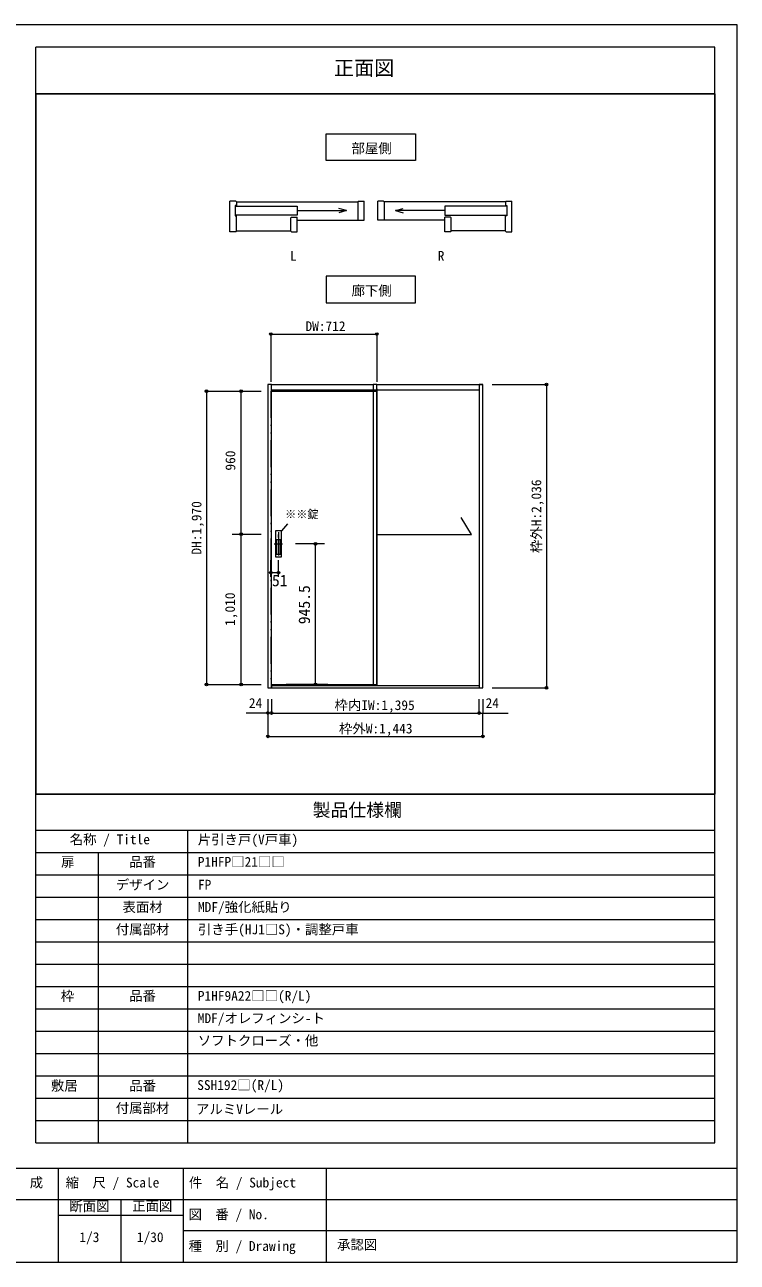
# Model space of a CAD drawing. Units: millimetres on the paper, enlarged 10 times, with parts at other scales. Extents: x -12599 to 2000, y -1870 to 1385.
# Drawn here: x 405 to 2000, y -1385 to 1385 of the extents above; entities that cross this region are included whole.
import ezdxf
from ezdxf.enums import TextEntityAlignment as Align

# ---------------------------------------------------------------- set-up
doc = ezdxf.new("R2010")
doc.units = ezdxf.units.MM
doc.header["$LTSCALE"] = 10
doc.header["$PDMODE"] = 32
doc.header["$PDSIZE"] = 6
doc.linetypes.add('DASHED_DOUBLE_DOTTED', pattern=[11, 6, -1.5, 0.25, -1.5, 0.25, -1.5])
doc.layers.add('1-1_0', color=7, linetype='Continuous', lineweight=18)
doc.layers.add('3-0', color=7, linetype='Continuous', lineweight=20)
doc.styles.add('ＭＳ ゴシック', font='')
doc.styles.get('ＭＳ ゴシック').set_extended_font_data('MS Gothic')

msp = doc.modelspace()

# ---------------------------------------------------------------- linework, layer by layer
at = {"layer": '1-1_0'}
for p, q in [((1950, 1335), (430, 1335)), ((430, -337.5), (430, 1335)), ((1950, -1117.5), (1950, 1335)), ((430, 1230), (1950, 1230)), ((430, -1117.5), (430, -337.5)), ((430, -337.5), (1950, -337.5)), ((430, -417.5), (1950, -417.5)), ((770, -1117.5), (770, -417.5)), ((430, -467.5), (1950, -467.5)), ((570, -1117.5), (570, -467.5)), ((430, -517.5), (1950, -517.5)), ((430, -567.5), (1950, -567.5)), ((430, -617.5), (1950, -617.5)), ((430, -667.5), (1950, -667.5)), ((430, -717.5), (1950, -717.5)), ((430, -767.5), (1950, -767.5)), ((430, -817.5), (1950, -817.5)), ((430, -867.5), (1950, -867.5)), ((430, -917.5), (1950, -917.5)), ((430, -967.5), (1950, -967.5)), ((430, -1017.5), (1950, -1017.5))]:
    msp.add_line(p, q, dxfattribs=at)
at = {"layer": '1-1_0', "lineweight": 20}
for p, q in [((430, -1067.5), (1950, -1067.5)), ((430, -1117.5), (1950, -1117.5)), ((2000, -1175), (-2000, -1175)), ((2000, -1175), (-2000, -1175)), ((480, -1175), (480, -1385)), ((760, -1175), (760, -1385)), ((1080, -1175), (1080, -1385)), ((2000, -1245), (-1190, -1245)), ((2000, -1245), (-1190, -1245)), ((620, -1245), (620, -1385)), ((760, -1280), (480, -1280)), ((2000, -1315), (760, -1315)), ((2000, -1315), (760, -1315)), ((-2000, -1385), (2000, -1385)), ((-2000, -1385), (2000, -1385))]:
    msp.add_line(p, q, dxfattribs=at)
at = {"layer": '1-1_0'}
msp.add_lwpolyline([(2000, -1385), (2000, 1385), (-2000, 1385), (-2000, -1385)], dxfattribs=at)
at = {"layer": '1-1_0', "lineweight": 20}
for points in [[(430, 1230), (1950, 1230), (430, 1230)], [(430, 1230), (430, -337.5), (430, 1230)]]:
    msp.add_lwpolyline(points, dxfattribs=at)
msp.add_lwpolyline([(430, 1230), (1950, 1230), (1950, -337.5), (430, -337.5)], close=True, dxfattribs=at)
at = {"layer": '3-0'}
for p, q in [((877.36, 990.19), (864.46, 990.19)), ((864.46, 921.79), (864.46, 990.19)), ((875.86, 980.59), (875.86, 957.04)), ((878.86, 980.59), (875.86, 980.59)), ((875.86, 978.79), (1014.87, 978.79)), ((878.86, 988.39), (1150.66, 988.39)), ((1014.87, 978.79), (1014.87, 958.99)), ((1125.21, 968.89), (1107.82, 973.55)), ((1150.66, 988.69), (1150.66, 947.59)), ((1165.06, 947.59), (1165.06, 990.19)), ((1195.06, 947.59), (1195.06, 990.19)), ((1209.46, 988.69), (1209.46, 947.59)), ((1481.26, 988.39), (1209.46, 988.39)), ((1234.91, 968.89), (1252.3, 973.55)), ((1484.26, 978.79), (1345.25, 978.79)), ((1345.25, 978.79), (1345.25, 958.99)), ((1481.26, 980.59), (1484.26, 980.59)), ((1482.76, 990.19), (1495.66, 990.19)), ((1484.26, 980.59), (1484.26, 957.04)), ((1495.66, 921.79), (1495.66, 990.19)), ((1014.87, 958.99), (875.86, 958.99)), ((875.86, 957.04), (878.86, 957.04)), ((1014.87, 968.89), (1125.21, 968.89)), ((1014.87, 921.79), (1014.87, 954.19)), ((1014.87, 947.59), (1165.06, 947.59)), ((1125.21, 968.89), (1107.82, 964.23)), ((1345.25, 947.59), (1195.06, 947.59)), ((1234.91, 968.89), (1252.3, 964.23)), ((1345.25, 968.89), (1234.91, 968.89)), ((1345.25, 958.99), (1484.26, 958.99)), ((1345.25, 921.79), (1345.25, 954.19)), ((1484.26, 957.04), (1481.26, 957.04)), ((877.36, 921.79), (864.46, 921.79)), ((878.86, 923.59), (1000.47, 923.59)), ((1481.26, 923.59), (1359.65, 923.59)), ((1482.76, 921.79), (1495.66, 921.79)), ((957.5, 579.59), (949.5, 579.59)), ((957.5, 579.59), (949.5, 579.59)), ((955.83, 564.82), (1193.17, 564.82)), ((957.5, 579.59), (1185.17, 579.59)), ((957.5, 567.59), (1185.17, 567.59)), ((1193.17, 579.59), (1430.5, 579.59)), ((1193.17, 569.92), (1193.17, -93.08)), ((1193.17, 567.59), (1193.17, -94.08)), ((1193.17, 567.59), (1422.5, 567.59)), ((1193.17, 564.82), (1193.17, -94.18)), ((1422.5, 579.59), (1422.5, 571.59)), ((1430.5, 579.59), (1422.5, 579.59)), ((1404.78, 244.09), (1382.22, 281.81)), ((963.59, 223.15), (981.87, 223.15)), ((972.83, 249.25), (972.83, 196.98)), ((972.83, 249.25), (972.83, 196.98)), ((972.83, 249.25), (972.83, 196.98)), ((1193.17, 244.09), (1404.78, 244.09)), ((955.83, -91.85), (1193.17, -91.85)), ((957.5, -94.18), (957.5, -99.18)), ((957.5, -94.18), (1422.5, -94.18)), ((957.5, -99.18), (1422.5, -99.18)), ((1422.5, -94.18), (1422.5, -99.18))]:
    msp.add_line(p, q, dxfattribs=at)
at = {"layer": '3-0', "color": 4, "lineweight": 9}
for p, q in [((955.83, 692.67), (955.83, 585.51)), ((955.83, 692.67), (1193.17, 692.67)), ((1193.17, 692.67), (1193.17, 585.51)), ((812.12, 564.82), (928.89, 564.82)), ((812.12, 564.82), (812.12, -91.85)), ((869.61, 564.82), (934.07, 564.82)), ((889.61, 223.15), (889.61, 564.82)), ((1451.34, 579.59), (1572.69, 579.59)), ((1572.69, 579.59), (1572.69, -99.18)), ((993.36, 267.59), (979.5, 251.99)), ((869.61, 244.82), (934.07, 244.82)), ((889.61, -91.85), (889.61, 223.15)), ((1075.73, 223.15), (1011.27, 223.15)), ((1055.73, -91.85), (1055.73, 223.15)), ((955.83, 149.37), (955.83, 186.83)), ((972.83, 149.37), (972.83, 186.83)), ((972.83, 158.52), (955.83, 158.52)), ((812.12, -91.85), (928.89, -91.85)), ((869.61, -91.85), (934.07, -91.85)), ((1083.83, -91.85), (990.5, -91.85)), ((1083.83, -91.85), (990.5, -91.85)), ((1083.83, -91.85), (990.5, -91.85)), ((1075.73, -91.85), (1011.27, -91.85)), ((1451.34, -99.18), (1572.69, -99.18)), ((949.5, -124.9), (949.5, -155.57)), ((949.5, -124.9), (949.5, -155.57)), ((957.5, -124.9), (957.5, -155.57)), ((1422.5, -155.57), (1422.5, -124.9)), ((1430.5, -124.9), (1430.5, -155.57)), ((957.5, -155.57), (900.97, -155.57)), ((957.5, -155.57), (1487.5, -155.57)), ((1422.5, -155.57), (1479.03, -155.57)), ((1430.5, -207.9), (1430.5, -155.57))]:
    msp.add_line(p, q, dxfattribs=at)
at = {"layer": '3-0', "linetype": 'DASHED_DOUBLE_DOTTED'}
msp.add_line((955.83, 564.82), (955.83, -91.85), dxfattribs=at)
at = {"layer": '3-0', "color": 3}
for p, q in [((977.17, 231.99), (968.5, 231.99)), ((968.5, 231.99), (968.5, 199.32)), ((972, 243.65), (972, 236.99)), ((973.67, 243.65), (972, 243.65)), ((973.67, 236.99), (972, 236.99)), ((973.5, 243.49), (972.17, 243.49)), ((972.17, 243.49), (972.17, 240.32)), ((973.5, 240.32), (972.17, 240.32)), ((972.5, 242.82), (972.5, 240.99)), ((973.17, 240.99), (972.5, 240.99)), ((973.5, 240.32), (973.5, 243.49)), ((973.67, 236.99), (973.67, 243.65)), ((977.17, 199.32), (977.17, 231.99)), ((977.17, 199.32), (968.5, 199.32))]:
    msp.add_line(p, q, dxfattribs=at)
at = {"layer": '3-0'}
for points in [[(1080.06, 1140.93), (1280.06, 1140.93), (1280.06, 1080.93), (1080.06, 1080.93)], [(1080.06, 762.25), (1280.06, 762.25), (1280.06, 822.25), (1080.06, 822.25)]]:
    msp.add_lwpolyline(points, close=True, dxfattribs=at)
for points in [[(877.36, 990.19), (878.86, 988.69), (878.86, 980.59)], [(1150.66, 988.69), (1152.16, 990.19), (1165.06, 990.19)], [(1209.46, 988.69), (1207.96, 990.19), (1195.06, 990.19)], [(1482.76, 990.19), (1481.26, 988.69), (1481.26, 980.59)], [(877.36, 921.79), (878.86, 923.29), (878.86, 957.04)], [(1000.47, 923.29), (1000.47, 952.69), (1001.97, 954.19), (1014.87, 954.19)], [(1359.65, 923.29), (1359.65, 952.69), (1358.15, 954.19), (1345.25, 954.19)], [(1482.76, 921.79), (1481.26, 923.29), (1481.26, 957.04)], [(1000.47, 923.29), (1001.97, 921.79), (1014.87, 921.79)], [(1359.65, 923.29), (1358.15, 921.79), (1345.25, 921.79)], [(949.5, 579.59), (949.5, -99.18), (957.5, -99.18), (957.5, 579.59)], [(1193.17, -94.75), (1193.17, 579.59), (1185.17, 579.59)], [(1185.17, 579.59), (1185.17, -94.18), (1193.17, -94.18)], [(1185.17, 567.59), (1193.17, 567.59), (1193.17, -94.08)], [(1422.5, 579.59), (1422.5, -99.18), (1430.5, -99.18), (1430.5, 579.59)]]:
    msp.add_lwpolyline(points, dxfattribs=at)
at = {"layer": '3-0', "color": 3}
msp.add_lwpolyline([(966.17, 194.32), (979.5, 194.32), (979.5, 251.99), (966.17, 251.99)], close=True, dxfattribs=at)
msp.add_lwpolyline([(973.17, 240.99), (973.17, 242.82), (972.5, 242.82)], dxfattribs=at)
at = {"layer": '3-0', "color": 4, "lineweight": 9}
msp.add_lwpolyline([(949.5, -155.57), (949.5, -207.9), (1430.5, -207.9)], dxfattribs=at)
at = {"layer": '3-0', "color": 4}
for p in [(955.83, 692.67), (1193.17, 692.67), (1572.69, 579.59), (812.12, 564.82), (889.61, 564.82), (889.61, 244.82), (1055.73, 223.15), (955.83, 158.52), (972.83, 158.52), (812.12, -91.85), (889.61, -91.85), (1055.73, -91.85), (1572.69, -99.18), (949.5, -155.57), (957.5, -155.57), (1422.5, -155.57), (949.5, -207.9), (1430.5, -207.9)]:
    msp.add_point(p, dxfattribs=at)
at = {"layer": '3-0'}
msp.add_point((955.83, 158.52), dxfattribs=at)

# ---------------------------------------------------------------- texts
at = {"layer": '1-1_0', "style": 'ＭＳ ゴシック'}
for s, height, p in [('正面図', 32.99, (1097.24, 1261.98)), ('製品仕様欄', 29.33, (1049.4, -396.07)), ('名称 / Title', 21.99, (505.64, -456.06)), ('片引き戸(V戸車)', 21.99, (792.33, -456.36)), ('扉', 21.99, (486.33, -506.36)), ('品番', 21.99, (638.67, -506.36)), ('P1HFP□21□□', 21.99, (792.33, -506.36)), ('デザイン', 21.99, (608.75, -557.5)), ('FP', 21.99, (792.7, -557.5)), ('表面材', 21.99, (623.75, -607.5)), ('MDF/強化紙貼り', 21.99, (792.7, -607.5)), ('付属部材', 21.99, (608.75, -657.5)), ('引き手(HJ1□S)・調整戸車', 21.99, (792.7, -657.5)), ('枠', 21.99, (485.67, -806.36)), ('品番', 21.99, (638.67, -806.36)), ('P1HF9A22□□(R/L)', 21.99, (792.33, -806.36)), ('MDF/オレフィンシ-ト', 21.99, (792.33, -856.36)), ('ソフトクローズ・他', 21.99, (792.33, -906.36)), ('敷居', 21.99, (463.65, -1007.36)), ('品番', 21.99, (638.75, -1007.5)), ('SSH192□(R/L)', 21.99, (791.06, -1005.99)), ('付属部材', 21.99, (608.75, -1057.5)), ('アルミVレール', 21.99, (788.47, -1059.75)), ('作\u3000成', 21.99, (356.17, -1224.21)), ('縮\u3000尺 / Scale', 21.99, (496.68, -1224.21)), ('件\u3000名 / Subject', 21.99, (772.61, -1224.24)), ('断面図', 21.99, (504.6, -1277.15)), ('正面図', 21.99, (645.4, -1276.44)), ('図\u3000番 / No.', 21.99, (771.77, -1295.35)), ('1/3', 21.99, (527.17, -1346.45)), ('1/30', 21.99, (655.92, -1346.45)), ('種\u3000別 / Drawing', 21.99, (771.94, -1366.29)), ('承認図', 21.99, (1104.03, -1363.1))]:
    msp.add_text(s, height=height, dxfattribs=at).set_placement(p, align=Align.BOTTOM_LEFT)
at = {"layer": '3-0', "style": 'ＭＳ ゴシック'}
for s, height, p in [('部屋側', 21.99, (1136.46, 1090.93)), ('L', 21.99, (998.92, 850.05)), ('R', 21.99, (1329.52, 850.05)), ('廊下側', 21.99, (1136.46, 772.25)), ('DW:712', 21.99, (1033.37, 692.67)), ('※※錠', 18.33, (987.78, 274.49)), ('51', 25.66, (958.37, 120.44)), ('24', 21.99, (906.64, -150.9)), ('枠内IW:1,395', 21.99, (1098.37, -155.57)), ('24', 21.99, (1436.7, -150.9)), ('枠外W:1,443', 21.99, (1108.37, -207.9))]:
    msp.add_text(s, height=height, dxfattribs=at).set_placement(p, align=Align.BOTTOM_LEFT)
for s, height, p in [('960', 21.99, (882.87, 387.01)), ('枠外H:2,036', 21.99, (1567.69, 202.42)), ('DH:1,970', 21.99, (807.12, 198.99)), ('1,010', 21.99, (882.11, 39.4)), ('945.5', 25.66, (1051.25, 43.21))]:
    msp.add_text(s, height=height, rotation=90, dxfattribs=at).set_placement(p, align=Align.BOTTOM_LEFT)

doc.saveas('drawing.dxf')
